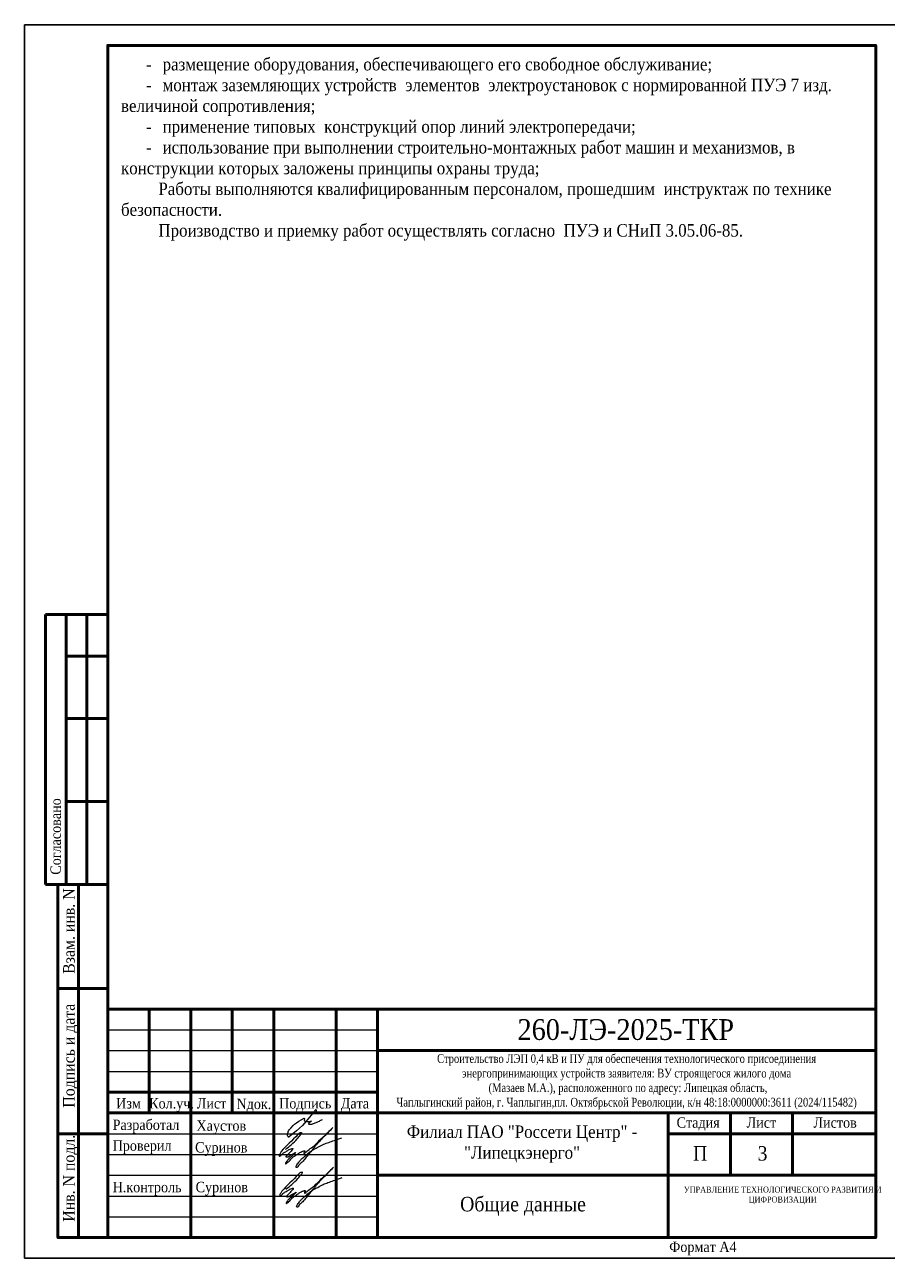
# Model space of a CAD drawing. Header units: millimetres. Extents: x 2174 to 8242, y 1757 to 2055.
# Drawn here: x 6260.7 to 6468.8, y 1758.4 to 2055.4 of the extents above; entities that cross this region are included whole.
import ezdxf

# ---------------------------------------------------------------- set-up
doc = ezdxf.new("R2010")
doc.units = ezdxf.units.MM
doc.layers.add('П', color=7, linetype='Continuous')
doc.layers.add('Чертеж', color=7, linetype='Continuous')
doc.styles.add('стиль1', font='Times New Roman.ttf', dxfattribs={"width": 0.9, "height": 2})
doc.styles.add('стиль2', font='Times New Roman.ttf', dxfattribs={"width": 0.9, "height": 2.5})

# ---------------------------------------------------------------- blocks, each defined once
blk = doc.blocks.new('Штамп б')
at = {"lineweight": 70}
for points in [[(20, 0), (8, 0), (8, 85), (20, 85)], [(13, 0), (13, 85)], [(8, 60), (20, 60)], [(8, 25), (20, 25)]]:
    blk.add_lwpolyline(points, dxfattribs=at)
at = {"lineweight": 25, "style": 'стиль1', "width": 0.9}
for s, p in [('Взам. инв. N', (12.06, 63.49)), ('Подпись и дата', (12.06, 31.28)), ('Инв. N подл.', (12.06, 3.82))]:
    blk.add_text(s, height=2.8, rotation=90, dxfattribs=at).set_placement(p)
blk = doc.blocks.new('A$C7F1F469D')
at = {"color": 5, "lineweight": 25}
blk.add_spline([(-0.1, 1.78), (1.34, 2.93), (2.75, 4.33), (3.55, 5.31), (3.81, 5.64), (3.86, 5.8), (3.66, 5.81), (3.25, 5.7), (2.89, 5.36), (-1.09, 1.26), (-1.29, 0.98), (-1.47, 0.67), (-1.59, 0.28), (-1.54, 0.16), (-0.98, 0.55), (-0.42, 1.01), (0.34, 1.44), (1.08, 1.86), (1.69, 1.97), (1.62, 1.83), (1.26, 1.37), (0.56, 0.61), (0.16, 0.22), (0, 0), (0.24, -0.04), (0.82, 0.16), (1.44, 0.58), (2.18, 0.95), (2.33, 1.04), (1.93, 0.58), (1.28, 0.02), (0.64, -0.58), (0.1, -1.31), (-0.06, -1.68), (0.13, -1.59), (0.39, -1.41), (1.23, -0.56), (1.62, -0.16), (2.27, 0.27), (2.82, 0.65), (3.41, 1.04), (3.83, 1.25), (4.1, 1.35), (4.33, 1.44), (4.56, 1.45), (4.6, 1.35), (4.48, 1.19), (4.35, 0.92), (4.39, 0.82), (4.59, 0.91), (5.09, 1.34), (6.19, 2.18), (7.41, 3.21), (8.36, 4.22), (9.62, 5.31), (10.99, 6.68), (11.27, 6.98), (9.83, 5.51), (8.6, 4.26), (7.7, 3.28), (7.2, 2.7), (6.74, 2.12), (6.16, 1.41), (5.49, 0.62), (4.74, -0.34), (3.92, -1.29), (3.19, -1.94), (2.91, -2.31), (2.67, -2.58), (2.52, -2.55), (2.49, -2.26), (2.69, -1.9), (3.27, -1.11), (3.8, -0.52), (4.48, 0.07), (5.33, 0.79), (5.97, 1.29), (6.7, 1.77), (7.56, 2.21), (8.83, 2.91), (10.02, 3.35), (11.36, 3.83), (12.55, 4.24), (13.47, 4.57)], degree=3, dxfattribs=at)
blk = doc.blocks.new('Штамп фамилии')
at = {"layer": 'Чертеж', "color": 5, "lineweight": -2}
blk.add_lwpolyline([(47.77, 1.54), (47.84, 1.67), (47.92, 1.81), (47.96, 1.89), (48, 1.95), (48.03, 2.01), (48.06, 2.07), (48.06, 2.11), (48.06, 2.2), (48.04, 2.25), (48.01, 2.27), (47.96, 2.28), (47.9, 2.28), (47.86, 2.27), (47.81, 2.26), (47.74, 2.22), (47.68, 2.18), (47.62, 2.12), (47.55, 2.01), (45.56, -0.42), (44.71, -1.43), (43.25, -2.74), (41.5, -4.21), (41.39, -4.26), (41.31, -4.24), (41.27, -4.2), (41.23, -4.14), (41.16, -4.02), (41.1, -3.86), (41.09, -3.71), (41.09, -3.56), (41.12, -3.39), (41.16, -3.24), (41.2, -3.15), (41.26, -2.95), (41.35, -2.75), (41.59, -2.39), (41.85, -2.07), (42.44, -1.47), (42.8, -1.12), (43.26, -0.79), (43.84, -0.43), (44.4, -0.08), (45.06, 0.28), (45.14, 0.26), (45.15, 0.23), (45.16, 0.18), (45.1, -0.18), (45.18, -0.33), (45.24, -0.4), (45.3, -0.44), (45.4, -0.5), (45.56, -0.52), (45.76, -0.52), (46.6, -0.47), (46.69, -0.39), (46.75, -0.35), (46.77, -0.37), (46.78, -0.39), (46.77, -0.43), (46.75, -0.46), (46.74, -0.48), (46.69, -0.52), (46.58, -0.6), (46.22, -0.9), (46.18, -0.96), (46.17, -1.01), (46.17, -1.08), (46.2, -1.12), (46.33, -1.13), (46.47, -1.12), (46.89, -1.12), (46.98, -1.11), (47.13, -1.06), (47.33, -0.98), (48.8, -0.39), (48.96, -0.28), (49.11, -0.17), (49.26, -0.09), (49.37, -0.06), (49.51, 0.01)], dxfattribs=at)
at = {"layer": 'Чертеж', "color": 67, "lineweight": -2, "true_color": 0x727430}
for p in [(40.67, -8.99), (40.81, -18.55)]:
    blk.add_blockref('A$C7F1F469D', p, dxfattribs=at)
at = {"color": 7, "char_height": 2.5, "attachment_point": 4, "style": 'стиль1'}
for s, insert, width in [(' Разработал', (-1.9, -1.68), 17), ('Хаустов', (19.15, -1.89), 20), (' Проверил', (-1.9, -6.68), 17), (' Суринов', (17.96, -7.12), 20), (' Н.контроль', (-1.9, -16.68), 17), (' Суринов', (18.1, -16.68), 20)]:
    blk.add_mtext(s, dxfattribs=dict(at, insert=insert, width=width))
blk = doc.blocks.new('A$C31D65421')
blk.add_blockref('Штамп фамилии', (2.24, 18.43))
blk = doc.blocks.new('A$C5B0935FB')
at = {"lineweight": 70}
for p, q in [((20, 65), (5, 65)), ((5, 0), (5, 65)), ((10, 55), (10, 65)), ((15, 0), (15, 65)), ((20, 0), (20, 65)), ((10, 40), (10, 55)), ((10, 55), (20, 55)), ((10, 20), (10, 40)), ((10, 40), (20, 40)), ((10, 0), (10, 20)), ((10, 20), (20, 20)), ((10, 0), (5, 0)), ((15, 0), (10, 0)), ((20, 0), (15, 0)), ((15, 0), (15, 0))]:
    blk.add_line(p, q, dxfattribs=at)
at = {"lineweight": 25, "style": 'стиль1', "width": 0.9}
blk.add_text('Согласовано', height=2.5, rotation=90, dxfattribs=at).set_placement((8.72, 2.35))

msp = doc.modelspace()

# ---------------------------------------------------------------- linework, layer by layer
at = {"layer": 'П', "linetype": 'Continuous', "lineweight": 30}
for points in [[(6260.738, 2055.4), (6470.738, 2055.4), (6470.738, 1758.4), (6260.738, 1758.4)], [(6260.738, 1758.4), (6470.738, 1758.4), (6470.738, 2055.4), (6260.738, 2055.4)]]:
    msp.add_lwpolyline(points, close=True, dxfattribs=at)
at = {"layer": 'Чертеж', "lineweight": 70}
for p, q in [((6465.738, 1818.4), (6280.738, 1818.4)), ((6280.738, 1818.4), (6280.738, 1763.4))]:
    msp.add_line(p, q, dxfattribs=at)
at = {"layer": 'Чертеж', "linetype": 'Continuous', "lineweight": 70}
msp.add_lwpolyline([(6280.738, 1763.4), (6465.738, 1763.4), (6465.738, 2050.4), (6280.738, 2050.4)], close=True, dxfattribs=at)
at = {"layer": 'Чертеж', "lineweight": 70}
for points in [[(6290.738, 1818.4), (6290.738, 1793.4)], [(6300.738, 1818.4), (6300.738, 1763.4)], [(6310.738, 1818.4), (6310.738, 1793.4)], [(6320.738, 1818.4), (6320.738, 1763.4)], [(6335.738, 1818.4), (6335.738, 1763.4)], [(6345.738, 1818.4), (6345.738, 1763.4)], [(6345.738, 1808.4), (6465.738, 1808.4)], [(6280.738, 1798.4), (6345.738, 1798.4)], [(6280.738, 1793.4), (6465.738, 1793.4)], [(6415.738, 1793.4), (6415.738, 1763.4)], [(6430.738, 1793.4), (6430.738, 1778.4)], [(6445.738, 1793.4), (6445.738, 1778.4)], [(6415.738, 1788.4), (6465.738, 1788.4)], [(6345.738, 1778.4), (6465.738, 1778.4)]]:
    msp.add_lwpolyline(points, dxfattribs=at)
at = {"layer": 'Чертеж', "lineweight": 30}
for points in [[(6280.738, 1813.4), (6345.738, 1813.4)], [(6280.738, 1808.4), (6345.738, 1808.4)], [(6280.738, 1803.4), (6345.738, 1803.4)], [(6280.738, 1788.4), (6345.738, 1788.4)], [(6280.738, 1783.4), (6345.738, 1783.4)], [(6280.738, 1778.4), (6345.738, 1778.4)], [(6280.738, 1773.4), (6345.738, 1773.4)], [(6280.738, 1768.4), (6345.738, 1768.4)]]:
    msp.add_lwpolyline(points, dxfattribs=at)

# ---------------------------------------------------------------- block references
msp.add_blockref('A$C5B0935FB', (6260.738, 1848.4))
at = {"layer": 'Чертеж', "lineweight": 25}
msp.add_blockref('Штамп б', (6260.738, 1763.4), dxfattribs=at)
at = {"layer": 'Чертеж', "linetype": 'Continuous', "lineweight": 0}
msp.add_blockref('A$C31D65421', (6280.738, 1773.4), dxfattribs=at)

# ---------------------------------------------------------------- texts
note = msp.add_mtext_dynamic_manual_height_columns('\\pi71.52632;{\\LОБЩИЕ УКАЗАНИЯ\\P\\pi90;}\\P\\pi0;{\\A1;^IПроект "}Строительство ЛЭП 0,4 кВ и ПУ для обеспечения технологического присоединения энергопринимающих устройств заявителя: ВУ строящегося жилого дома (Мазаев М.А.), расположенного по адресу: Липецкая область, Чаплыгинский район, г. Чаплыгин,пл. Октябрьской Революции, к/н 48:18:0000000:3611 (2024/115482)" выполнен на ос{\\A1;новании технического условия №2024/115482от 26.08.2024г. на выполнение работ  по проектированию и строительству ЛЭП 0.4 кВ, выданного филиалом ПАО "Россети Центр"- "Липецкэнерго", материалов изысканий трасс и обследования потребителя.\\P\\pi9,l3,t30,57;}Технические решения, принятые в комплекте рабочих чертежей, соответствуют требованиям экологических, санитарно-гигиенических, противопожарных и других норм, действующих на территории Российской Федерации и обеспечивают безопасную для жизни и здоровья людей эксплуатацию объекта  при соблюдении предусмотренных рабочими чертежами мероприятий.\\P\\ptz;{\\A1;Проектом технологического присоединения предусматривается:\\P\\pi6;}-^I^Iпостроить{\\A1; ВЛИ-0,4кВ от }опоры ЛЭП  0,4 кВ ТП № 67/160 кВА к {\\A1;границе земельного участка Заявителя, монтаж ответвления до ПУ Заявителя};установить  трехфазный прибор учёта электроэнергии прямого включения класса точности не ниже 1,0 на концевой опоре ВЛ 0,4 кВ {\\A1;у границы земельного участка Заявителя;\\P}-^Iсмонтировать дополнительный коммутационный аппарат;\\P-^Iсмонтировать распределительную коробку с {\\A1;к}оммутационным аппаратом, оснащённым защитой от короткого замыкания и перегрузки в электрической сети на концевой опоре ВЛ 0,4 кВ  {\\A1;у границы земельного участка Заявителя.}\\P\\pi9;Воздушные линии электропередачи напряжением 0,4 кВ , выполненн{\\A1;ые самонесущим проводом с алюминиевыми фазными и несущей нулевой жилами изолированными светостабилизированным сшитым полиэтиленом СИП2 3х70+1х70 мм², содержащим по всей длине ВЛ отдельный глухозаземленный PEN, запроектированы по типовым проектам ОАО "НТЦ электроэнергетики"- "РОСЭП" шифр 25.0017, 21.0112.\\P}Выбор марок и сечений  проводов произведен в соответствии с заданием на проектирование с \\P\\pi0;учетом требований "Технической политики ПАО "Россети Центр".\\P\\pi9;{\\A1;Выполненные расчеты и проверки показали, что выбранные сечения , удовлетворяют всем  \\P\\pi0;требованиям, предъявляемым ПУЭ 7 изд.}\\P\\pi9;{\\A1;Для защиты ВЛ-0,4 кВ от атмосферных перенапряжений на ВЛ предусмотрено выполнение грозозащитных заземляющих устройств сопротивлением не более 30 Ом.\\P\\pi12,l0;}Грозозащитное заземление используется также для повторных заземлений нулевого провода. \\P\\pi9,l3,t12;Общее сопротивление заземлителей всех повторных заземлений нулевого провода проектируемой ВЛ-0,4 кВ в любое время года не должно превышать 10 Ом.{\\A1;\\P\\ptz;Заземляющие устройства опор выполняются по типовой документации серии 3.407-150 \\T0.95;"Заземляющие устройства воздушных линий электропередачи напряжением 0,38, 6-10, 20-35 кВ"\\T1;.\\P\\pt12;}Охрана труда и техника безопасности при строительстве и эксплуатации проектируемых объектов обеспечены принятием всех проектных решений в строгом соответствии с ПУЭ 7 изд., требования которых учитывают условия безопасности труда, предупреждение производственного травматизма, профессиональных заболеваний, пожаров и взрывов.\\P\\pi12,l0,t9,12;Для обеспечения охраны труда и техники безопасности проектом предусмотрено:\\P', width=180, gutter_width=30, heights=[217.976, 0], dxfattribs=dict(insert=(6070.947, 2047.387), char_height=3, attachment_point=1, style='стиль1'))
for column, words in zip(note.columns.linked_columns, ['\\pi6,l3;-^I использование технически совершенных изделий;\\P-^I размещение оборудования, обеспечивающего его свободное обслуживание;\\P-^I монтаж заземляющих устройств  элементов  электроустановок с нормированной ПУЭ 7 изд. величиной сопротивления;\\P-^I применение типовых  конструкций опор линий электропередачи; \\~ \\P-^I использование при выполнении строительно-монтажных работ машин и механизмов, в конструкции которых заложены принципы охраны труда;\\P\\pi9;Работы выполняются квалифицированным персоналом, прошедшим  инструктаж по технике \\P\\pi0;безопасности.\\P\\pi9;Производство и приемку работ осуществлять согласно  ПУЭ и СНиП 3.05.06-85. \\~\\~\\~\\~\\~\\~\\~\\~\\~\\~\\~ ']):
    column.text = words
at = {"layer": 'Чертеж', "lineweight": 25, "style": 'стиль1', "width": 0.9}
for s, height, p in [('Изм', 2.5, (6282.791, 1794.472)), ('Кол.уч.', 2.5, (6290.738, 1794.472)), ('Лист', 2.5, (6302.21, 1794.472)), ('Подпись', 2.5, (6322.035, 1794.472)), ('Дата', 2.5, (6336.877, 1794.472)), ('Nдок.', 2.5, (6311.761, 1794.329)), ('Стадия', 2.5, (6417.786, 1789.84)), ('Лист', 2.5, (6434.658, 1789.84)), ('Листов', 2.5, (6450.756, 1789.84)), ('П', 3.5, (6421.736, 1781.925)), ('3', 3.5, (6437.284, 1781.925)), ('Формат А4', 2.5, (6415.999, 1759.927))]:
    msp.add_text(s, height=height, dxfattribs=at).set_placement(p)
at = {"layer": 'Чертеж', "lineweight": 25, "attachment_point": 5}
for s, insert, char_height, width, style in [('260-ЛЭ-2025-ТКР', (6405.543, 1813.442), 5, 119.88502, 'стиль2'), ('{\\W0.8;Строительство ЛЭП 0,4 кВ и ПУ для обеспечения технологического присоединения\\Pэнергопринимающих устройств заявителя: ВУ строящегося жилого дома\\P (Мазаев М.А.), расположенного по адресу: Липецкая область,\\PЧаплыгинский район, г. Чаплыгин,пл. Октябрьской Революции, к/н 48:18:0000000:3611 (2024/115482)}', (6405.738, 1800.9), 2.1, 120, 'стиль1'), ('Филиал ПАО "Россети Центр" - "Липецкэнерго"', (6380.549, 1785.9, 0), 3, 70.37962, 'стиль1'), ('Общие данные', (6380.782, 1770.9), 3.5, 70.08803, 'стиль1'), ('{\\H0.8x;УПРАВЛЕНИЕ ТЕХНОЛОГИЧЕСКОГО РАЗВИТИЯ И ЦИФРОВИЗАЦИИ}', (6443.334, 1773.521), 1.8, 54.19561, 'стиль2')]:
    msp.add_mtext(s, dxfattribs=dict(at, insert=insert, char_height=char_height, width=width, style=style))

doc.saveas('drawing.dxf')
